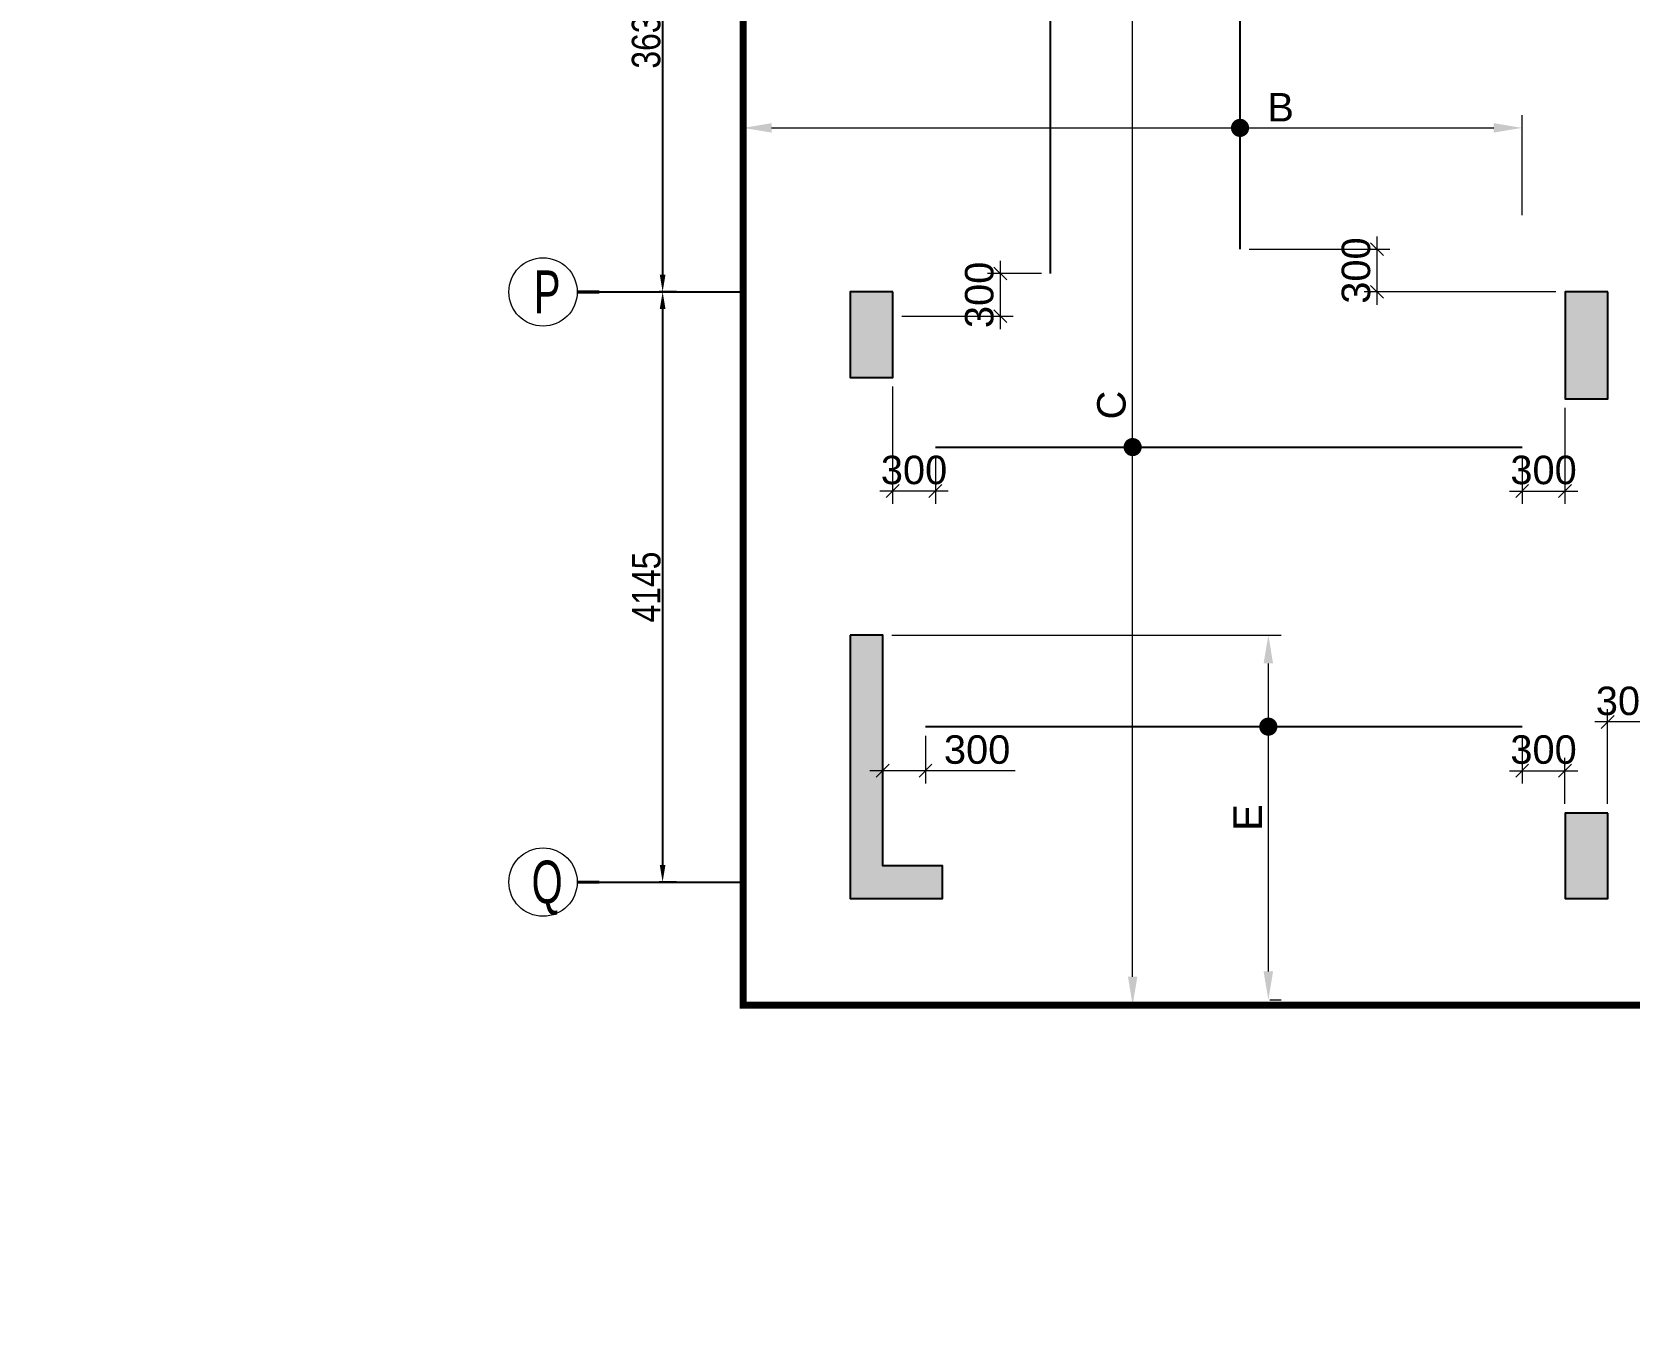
# Model space of a CAD drawing. Header units: millimetres. Extents: x 1123469 to 1883119, y -126924 to 196924.
# Drawn here: x 1695800 to 1707013, y 124283 to 133359 of the extents above; entities that cross this region are included whole.
import ezdxf
from ezdxf.enums import TextEntityAlignment as Align

# ---------------------------------------------------------------- set-up
doc = ezdxf.new("R2010")
doc.units = ezdxf.units.MM
doc.header["$LTSCALE"] = 500
doc.header["$MEASUREMENT"] = 0
doc.header["$PDMODE"] = 34
doc.linetypes.add('CONTINOUS', pattern=[0])
doc.linetypes.add('Site$0$CENTER2', pattern=[1.125, 0.75, -0.125, 0.125, -0.125])
doc.layers.get('Defpoints').update_dxf_attribs({"lineweight": 0})
for name, color, linetype in [('COL. DIM', 3, 'Continuous'), ('GRID', 7, 'Continuous'), ('GRID DIM', 7, 'Continuous'), ('reinf.', 4, 'Continuous'), ('TOWER AREA COLUMN.', 6, 'Continuous')]:
    doc.layers.add(name, color=color, linetype=linetype)
for name, color, linetype, lineweight in [('CUT OUT', 1, 'Continuous', 13), ('dim-M', 1, 'Continuous', 15), ('FOOTING', 1, 'Continuous', 15), ('GRID NO.', 7, 'Continuous', 20), ('S - SUNK', 251, 'Continuous', 0), ('TOWER COL HATCH', 253, 'Continuous', 20)]:
    doc.layers.add(name, color=color, linetype=linetype, lineweight=lineweight)
doc.styles.add('3mm', font='arial.ttf')
doc.styles.add('D50', font='arial.ttf', dxfattribs={"width": 0.8})
doc.dimstyles.new('INNER DIM', dxfattribs={"dimtxt": 200, "dimasz": 120, "dimexe": 25, "dimexo": 25, "dimgap": 12, "dimtad": 1, "dimdec": 0, "dimrnd": 5, "dimzin": 0, "dimdsep": 46, "dimtxsty": 'D50', "dimcen": 0.09, "dimdle": 25, "dimclrt": 6, "dimadec": 0, "dimazin": 0, "dimtfac": 1, "dimtdec": 0, "dimtofl": 0, "dimtmove": 1, "dimatfit": 3, "dimfxl": 75, "dimtolj": 1, "dimtzin": 0, "dimarcsym": 0})
doc.dimstyles.new('PARAMVEER', dxfattribs={"dimtxt": 200, "dimasz": 100, "dimexe": 0, "dimexo": 25, "dimgap": 10, "dimtad": 1, "dimdec": 0, "dimrnd": 5, "dimzin": 0, "dimdsep": 46, "dimtxsty": '3mm', "dimblk": 'OBLIQUE', "dimcen": 0.09, "dimdle": 75, "dimclrd": 1, "dimclre": 1, "dimclrt": 3, "dimadec": 0, "dimazin": 0, "dimtfac": 1, "dimtdec": 0, "dimtmove": 1, "dimatfit": 3, "dimfxl": 100, "dimtolj": 1, "dimtzin": 0, "dimlwd": 18, "dimlwe": 5, "dimarcsym": 0})

# ---------------------------------------------------------------- blocks, each defined once
blk = doc.blocks.new('GRID MARK')
at = {"layer": 'GRID NO.', "const_width": 50}
blk.add_lwpolyline([(0, -541), (0, -891)], dxfattribs=at)
at = {"layer": 'GRID NO.'}
blk.add_circle((0, 0), 541, dxfattribs=at)
at = {"layer": 'GRID NO.', "style": 'D50', "width": 0.8}
blk.add_attdef('Y1', text='', height=500, dxfattribs=at).set_placement((-33, -267), align=Align.CENTER)
blk = doc.blocks.new('*D2384')
at = {"layer": 'Defpoints', "color": 0, "linetype": 'Continuous', "transparency": 16777216}
for p in [(1700350, 135168), (1700228, 131533), (1700350, 131533)]:
    blk.add_point(p, dxfattribs=at)
at = {"layer": 'GRID DIM', "color": 0, "linetype": 'Continuous', "lineweight": -2, "transparency": 16777216}
for p, q in [((1700325, 135168), (1700203, 135168)), ((1700325, 131533), (1700203, 131533))]:
    blk.add_line(p, q, dxfattribs=at)
at = {"layer": 'GRID DIM', "linetype": 'Continuous', "lineweight": -2, "transparency": 16777216}
blk.add_line((1700228, 135048), (1700228, 131653), dxfattribs=at)
at = {"layer": 'GRID DIM', "linetype": 'Continuous', "transparency": 16777216}
for points in [[(1700208, 135048), (1700248, 135048), (1700228, 135168)], [(1700208, 131653), (1700248, 131653), (1700228, 131533)]]:
    blk.add_solid(points, dxfattribs=at)
at = {"layer": 'GRID DIM', "linetype": 'Continuous', "transparency": 16777216, "insert": (1700113, 133350), "char_height": 200, "attachment_point": 5, "rotation": 90, "style": 'D50'}
blk.add_mtext('\\A1;3635', dxfattribs=at)
blk = doc.blocks.new('*D2385')
at = {"layer": 'Defpoints', "color": 0, "linetype": 'Continuous', "transparency": 16777216}
for p in [(1700350, 131533), (1700228, 127388), (1700350, 127388)]:
    blk.add_point(p, dxfattribs=at)
at = {"layer": 'GRID DIM', "color": 0, "linetype": 'Continuous', "lineweight": -2, "transparency": 16777216}
for p, q in [((1700325, 131533), (1700203, 131533)), ((1700325, 127388), (1700203, 127388))]:
    blk.add_line(p, q, dxfattribs=at)
at = {"layer": 'GRID DIM', "linetype": 'Continuous', "lineweight": -2, "transparency": 16777216}
blk.add_line((1700228, 131413), (1700228, 127508), dxfattribs=at)
at = {"layer": 'GRID DIM', "linetype": 'Continuous', "transparency": 16777216}
for points in [[(1700208, 131413), (1700248, 131413), (1700228, 131533)], [(1700208, 127508), (1700248, 127508), (1700228, 127388)]]:
    blk.add_solid(points, dxfattribs=at)
at = {"layer": 'GRID DIM', "linetype": 'Continuous', "transparency": 16777216, "insert": (1700114, 129460), "char_height": 200, "attachment_point": 5, "rotation": 90, "style": 'D50'}
blk.add_mtext('\\A1;4145', dxfattribs=at)
blk = doc.blocks.new('3tgra')
at = {"layer": 'TOWER COL HATCH'}
h = blk.add_hatch(color=253, dxfattribs=at)
h.dxf.hatch_style = 1
h.paths.add_polyline_path([(1365941, 68967), (1365641, 68967), (1365641, 68367), (1365941, 68367)])
h = blk.add_hatch(color=253, dxfattribs=at)
h.dxf.hatch_style = 1
h.paths.add_polyline_path([(1370961, 68967), (1370661, 68967), (1370661, 68217), (1370961, 68217)])
h = blk.add_hatch(color=253, dxfattribs=at)
h.dxf.hatch_style = 1
h.paths.add_polyline_path([(1365641, 66557), (1365641, 64707), (1366291, 64707), (1366291, 64937), (1365871, 64937), (1365871, 66557)])
h = blk.add_hatch(color=253, dxfattribs=at)
h.dxf.hatch_style = 1
h.paths.add_polyline_path([(1370961, 65307), (1370661, 65307), (1370661, 64707), (1370961, 64707)])
at = {"layer": 'TOWER AREA COLUMN.', "color": 4}
for points in [[(1365941, 68967), (1365641, 68967), (1365641, 68367), (1365941, 68367)], [(1370961, 68967), (1370661, 68967), (1370661, 68217), (1370961, 68217)], [(1370961, 65307), (1370661, 65307), (1370661, 64707), (1370961, 64707)]]:
    blk.add_lwpolyline(points, close=True, dxfattribs=at)
blk.add_lwpolyline([(1365641, 66557), (1365641, 64707), (1366291, 64707), (1366291, 64937), (1365871, 64937), (1365871, 66557), (1365641, 66557)], dxfattribs=at)
blk = doc.blocks.new('_Oblique')
at = {"color": 0, "linetype": 'ByBlock', "lineweight": -2}
blk.add_line((-0.5, -0.5), (0.5, 0.5), dxfattribs=at)
blk = doc.blocks.new('*D2624')
at = {"layer": 'COL. DIM', "color": 1, "linetype": 'CONTINOUS', "lineweight": 5, "ltscale": 10, "transparency": 16777216}
for p, q in [((1726903, 142855), (1726903, 142349)), ((1727203, 141672), (1727203, 142529))]:
    blk.add_line(p, q, dxfattribs=at)
at = {"layer": 'COL. DIM', "color": 1, "lineweight": 18, "ltscale": 10, "transparency": 16777216}
blk.add_line((1726813, 142439), (1727293, 142439), dxfattribs=at)
at = {"layer": 'Defpoints', "color": 0, "ltscale": 10, "transparency": 16777216}
for p in [(1726903, 142920), (1727203, 142439), (1727203, 141607), (1405056, 139394), (1364891, 126979), (1364891, 124333)]:
    blk.add_point(p, dxfattribs=at)
at = {"layer": 'S - SUNK', "color": 1, "lineweight": 18, "ltscale": 10, "transparency": 16777216}
blk.add_line((1405131, 124333), (1364816, 124333), dxfattribs=at)
at = {"layer": 'S - SUNK', "color": 1, "lineweight": 5, "ltscale": 10, "transparency": 16777216}
for p, q in [((1364891, 124333), (1364891, 124333)), ((1405056, 124333), (1405056, 124333))]:
    blk.add_line(p, q, dxfattribs=at)
at = {"layer": 'COL. DIM', "color": 1, "lineweight": 18, "ltscale": 10, "transparency": 16777216, "xscale": 90, "yscale": 90, "zscale": 90, "rotation": 180}
blk.add_blockref('_Oblique', (1726903, 142439), dxfattribs=at)
at = {"layer": 'COL. DIM', "color": 1, "lineweight": 18, "ltscale": 10, "transparency": 16777216, "xscale": 90, "yscale": 90, "zscale": 90}
blk.add_blockref('_Oblique', (1727203, 142439), dxfattribs=at)
at = {"layer": 'S - SUNK', "color": 1, "lineweight": 18, "ltscale": 10, "transparency": 16777216, "xscale": 100, "yscale": 100, "zscale": 100, "rotation": 180}
blk.add_blockref('_Oblique', (1364891, 124333), dxfattribs=at)
at = {"layer": 'S - SUNK', "color": 1, "lineweight": 18, "ltscale": 10, "transparency": 16777216, "xscale": 100, "yscale": 100, "zscale": 100}
blk.add_blockref('_Oblique', (1405056, 124333), dxfattribs=at)
at = {"layer": 'COL. DIM', "color": 3, "ltscale": 10, "transparency": 16777216, "insert": (1727053, 142587), "char_height": 200, "attachment_point": 5, "style": '3mm'}
blk.add_mtext('\\A1;300', dxfattribs=at)
at = {"layer": 'S - SUNK', "color": 3, "ltscale": 10, "transparency": 16777216, "insert": (1384973, 124445), "char_height": 200, "attachment_point": 5, "style": '3mm'}
blk.add_mtext('\\A1;40165', dxfattribs=at)
blk = doc.blocks.new('*D2625')
at = {"layer": 'COL. DIM', "color": 1, "lineweight": 18, "ltscale": 10, "transparency": 16777216}
blk.add_line((1725456, 141997), (1725456, 141517), dxfattribs=at)
at = {"layer": 'COL. DIM', "color": 1, "linetype": 'CONTINOUS', "lineweight": 5, "ltscale": 10, "transparency": 16777216}
for p, q in [((1725012, 141907), (1725546, 141907)), ((1724393, 141607), (1725546, 141607))]:
    blk.add_line(p, q, dxfattribs=at)
at = {"layer": 'Defpoints', "color": 0, "ltscale": 10, "transparency": 16777216}
for p in [(1358872, 158914), (1431761, 158914), (1724947, 141907), (1724328, 141607), (1725456, 141607), (1442851, 126979)]:
    blk.add_point(p, dxfattribs=at)
at = {"layer": 'S - SUNK', "color": 1, "lineweight": 18, "ltscale": 10, "transparency": 16777216}
blk.add_line((1358872, 126904), (1358872, 158989), dxfattribs=at)
at = {"layer": 'S - SUNK', "color": 1, "lineweight": 5, "ltscale": 10, "transparency": 16777216}
for p, q in [((1358872, 158914), (1358872, 158914)), ((1358872, 126979), (1358872, 126979))]:
    blk.add_line(p, q, dxfattribs=at)
at = {"layer": 'COL. DIM', "color": 1, "lineweight": 18, "ltscale": 10, "transparency": 16777216, "xscale": 90, "yscale": 90, "zscale": 90}
for p, rotation in [((1725456, 141907), 90), ((1725456, 141607), 270)]:
    blk.add_blockref('_Oblique', p, dxfattribs=dict(at, rotation=rotation))
at = {"layer": 'S - SUNK', "color": 1, "lineweight": 18, "ltscale": 10, "transparency": 16777216, "xscale": 100, "yscale": 100, "zscale": 100}
for p, rotation in [((1358872, 158914), 90), ((1358872, 126979), 270)]:
    blk.add_blockref('_Oblique', p, dxfattribs=dict(at, rotation=rotation))
at = {"layer": 'COL. DIM', "color": 3, "ltscale": 10, "transparency": 16777216, "insert": (1725308, 141757), "char_height": 200, "attachment_point": 5, "rotation": 90, "style": '3mm'}
blk.add_mtext('\\A1;300', dxfattribs=at)
at = {"layer": 'S - SUNK', "color": 3, "ltscale": 10, "transparency": 16777216, "insert": (1358760, 142947), "char_height": 200, "attachment_point": 5, "rotation": 90, "style": '3mm'}
blk.add_mtext('\\A1;31935', dxfattribs=at)
blk = doc.blocks.new('*D2650')
at = {"layer": 'COL. DIM', "color": 1, "lineweight": 18, "ltscale": 10, "transparency": 16777216}
blk.add_line((1707253, 128512), (1706773, 128512), dxfattribs=at)
at = {"layer": 'COL. DIM', "color": 1, "linetype": 'CONTINOUS', "lineweight": 5, "ltscale": 10, "transparency": 16777216}
for p, q in [((1706863, 127938), (1706863, 128602)), ((1707163, 128413), (1707163, 128602))]:
    blk.add_line(p, q, dxfattribs=at)
at = {"layer": 'Defpoints', "color": 0, "ltscale": 10, "transparency": 16777216}
for p in [(1706863, 128512), (1707163, 128348), (1706863, 127873)]:
    blk.add_point(p, dxfattribs=at)
at = {"layer": 'COL. DIM', "color": 1, "lineweight": 18, "ltscale": 10, "transparency": 16777216, "xscale": 90, "yscale": 90, "zscale": 90, "rotation": 180}
blk.add_blockref('_Oblique', (1706863, 128512), dxfattribs=at)
at = {"layer": 'COL. DIM', "color": 1, "lineweight": 18, "ltscale": 10, "transparency": 16777216, "xscale": 90, "yscale": 90, "zscale": 90}
blk.add_blockref('_Oblique', (1707163, 128512), dxfattribs=at)
at = {"layer": 'COL. DIM', "color": 3, "ltscale": 10, "transparency": 16777216, "insert": (1707013, 128659), "char_height": 200, "attachment_point": 5, "style": '3mm'}
blk.add_mtext('\\A1;300', dxfattribs=at)
blk = doc.blocks.new('*D2494')
at = {"layer": 'COL. DIM', "color": 1, "linetype": 'CONTINOUS', "lineweight": 5, "ltscale": 10, "transparency": 16777216}
for p, q in [((1701843, 130868), (1701843, 130044)), ((1702143, 130378), (1702143, 130044))]:
    blk.add_line(p, q, dxfattribs=at)
at = {"layer": 'COL. DIM', "color": 1, "lineweight": 18, "ltscale": 10, "transparency": 16777216}
blk.add_line((1702233, 130134), (1701753, 130134), dxfattribs=at)
at = {"layer": 'Defpoints', "color": 0, "ltscale": 10, "transparency": 16777216}
for p in [(1701843, 130933), (1702143, 130443), (1701843, 130134)]:
    blk.add_point(p, dxfattribs=at)
at = {"layer": 'COL. DIM', "color": 1, "lineweight": 18, "ltscale": 10, "transparency": 16777216, "xscale": 90, "yscale": 90, "zscale": 90, "rotation": 180}
blk.add_blockref('_Oblique', (1701843, 130134), dxfattribs=at)
at = {"layer": 'COL. DIM', "color": 1, "lineweight": 18, "ltscale": 10, "transparency": 16777216, "xscale": 90, "yscale": 90, "zscale": 90}
blk.add_blockref('_Oblique', (1702143, 130134), dxfattribs=at)
at = {"layer": 'COL. DIM', "color": 3, "ltscale": 10, "transparency": 16777216, "insert": (1701993, 130281), "char_height": 200, "attachment_point": 5, "style": '3mm'}
blk.add_mtext('\\A1;300', dxfattribs=at)
blk = doc.blocks.new('*D2495')
at = {"layer": 'COL. DIM', "color": 1, "linetype": 'CONTINOUS', "lineweight": 5, "ltscale": 10, "transparency": 16777216}
for p, q in [((1704217, 134683), (1703438, 134683)), ((1703537, 126523), (1703618, 126523))]:
    blk.add_line(p, q, dxfattribs=at)
at = {"layer": 'COL. DIM', "color": 1, "lineweight": 18, "ltscale": 10, "transparency": 16777216}
blk.add_line((1703528, 126723), (1703528, 134483), dxfattribs=at)
at = {"layer": 'COL. DIM', "color": 1, "ltscale": 10, "transparency": 16777216}
for points in [[(1703495, 134483), (1703561, 134483), (1703528, 134683)], [(1703495, 126723), (1703561, 126723), (1703528, 126523)]]:
    blk.add_solid(points, dxfattribs=at)
at = {"layer": 'Defpoints', "color": 0, "ltscale": 10, "transparency": 16777216}
for p in [(1703528, 134683), (1704282, 134683), (1703472, 126523)]:
    blk.add_point(p, dxfattribs=at)
at = {"layer": 'COL. DIM', "color": 3, "ltscale": 10, "transparency": 16777216, "insert": (1703380, 130738), "char_height": 200, "attachment_point": 5, "rotation": 90, "style": '3mm'}
blk.add_mtext('\\A1;C', dxfattribs=at)
blk = doc.blocks.new('*D2496')
at = {"layer": 'COL. DIM', "color": 1, "linetype": 'CONTINOUS', "lineweight": 5, "ltscale": 10, "transparency": 16777216}
for p, q in [((1706563, 130718), (1706563, 130044)), ((1706263, 130378), (1706263, 130044))]:
    blk.add_line(p, q, dxfattribs=at)
at = {"layer": 'COL. DIM', "color": 1, "lineweight": 18, "ltscale": 10, "transparency": 16777216}
blk.add_line((1706173, 130134), (1706653, 130134), dxfattribs=at)
at = {"layer": 'Defpoints', "color": 0, "ltscale": 10, "transparency": 16777216}
for p in [(1706563, 130783), (1706263, 130443), (1706563, 130134)]:
    blk.add_point(p, dxfattribs=at)
at = {"layer": 'COL. DIM', "color": 1, "lineweight": 18, "ltscale": 10, "transparency": 16777216, "xscale": 90, "yscale": 90, "zscale": 90, "rotation": 180}
blk.add_blockref('_Oblique', (1706263, 130134), dxfattribs=at)
at = {"layer": 'COL. DIM', "color": 1, "lineweight": 18, "ltscale": 10, "transparency": 16777216, "xscale": 90, "yscale": 90, "zscale": 90}
blk.add_blockref('_Oblique', (1706563, 130134), dxfattribs=at)
at = {"layer": 'COL. DIM', "color": 3, "ltscale": 10, "transparency": 16777216, "insert": (1706413, 130281), "char_height": 200, "attachment_point": 5, "style": '3mm'}
blk.add_mtext('\\A1;300', dxfattribs=at)
blk = doc.blocks.new('*D2497')
at = {"layer": 'COL. DIM', "color": 1, "linetype": 'CONTINOUS', "lineweight": 5, "ltscale": 10, "transparency": 16777216}
for p, q in [((1700793, 132072), (1700793, 132775)), ((1706263, 132072), (1706263, 132775))]:
    blk.add_line(p, q, dxfattribs=at)
at = {"layer": 'COL. DIM', "color": 1, "lineweight": 18, "ltscale": 10, "transparency": 16777216}
blk.add_line((1700993, 132685), (1706063, 132685), dxfattribs=at)
at = {"layer": 'COL. DIM', "color": 1, "ltscale": 10, "transparency": 16777216}
for points in [[(1700993, 132718), (1700993, 132652), (1700793, 132685)], [(1706063, 132718), (1706063, 132652), (1706263, 132685)]]:
    blk.add_solid(points, dxfattribs=at)
at = {"layer": 'Defpoints', "color": 0, "ltscale": 10, "transparency": 16777216}
for p in [(1706263, 132685), (1700793, 132007), (1706263, 132007)]:
    blk.add_point(p, dxfattribs=at)
at = {"layer": 'COL. DIM', "color": 3, "ltscale": 10, "transparency": 16777216, "insert": (1704567, 132830), "char_height": 200, "width": 21.48, "attachment_point": 5, "style": '3mm'}
blk.add_mtext('\\A1;B', dxfattribs=at)
blk = doc.blocks.new('*D2498')
at = {"layer": 'COL. DIM', "color": 1, "lineweight": 18, "ltscale": 10, "transparency": 16777216}
blk.add_line((1705244, 131443), (1705244, 131923), dxfattribs=at)
at = {"layer": 'COL. DIM', "color": 1, "linetype": 'CONTINOUS', "lineweight": 5, "ltscale": 10, "transparency": 16777216}
for p, q in [((1704347, 131833), (1705334, 131833)), ((1706498, 131533), (1705154, 131533))]:
    blk.add_line(p, q, dxfattribs=at)
at = {"layer": 'Defpoints', "color": 0, "ltscale": 10, "transparency": 16777216}
for p in [(1704282, 131833), (1705244, 131833), (1706563, 131533)]:
    blk.add_point(p, dxfattribs=at)
at = {"layer": 'COL. DIM', "color": 1, "lineweight": 18, "ltscale": 10, "transparency": 16777216, "xscale": 90, "yscale": 90, "zscale": 90}
for p, rotation in [((1705244, 131833), 90), ((1705244, 131533), 270)]:
    blk.add_blockref('_Oblique', p, dxfattribs=dict(at, rotation=rotation))
at = {"layer": 'COL. DIM', "color": 3, "ltscale": 10, "transparency": 16777216, "insert": (1705097, 131683), "char_height": 200, "attachment_point": 5, "rotation": 90, "style": '3mm'}
blk.add_mtext('\\A1;300', dxfattribs=at)
blk = doc.blocks.new('*D2501')
at = {"layer": 'COL. DIM', "color": 1, "linetype": 'CONTINOUS', "lineweight": 5, "ltscale": 10, "transparency": 16777216}
for p, q in [((1702887, 131662), (1702509, 131662)), ((1701908, 131362), (1702689, 131362))]:
    blk.add_line(p, q, dxfattribs=at)
at = {"layer": 'COL. DIM', "color": 1, "lineweight": 18, "ltscale": 10, "transparency": 16777216}
blk.add_line((1702599, 131752), (1702599, 131272), dxfattribs=at)
at = {"layer": 'Defpoints', "color": 0, "ltscale": 10, "transparency": 16777216}
for p in [(1702952, 131662), (1701843, 131362), (1702599, 131362)]:
    blk.add_point(p, dxfattribs=at)
at = {"layer": 'COL. DIM', "color": 1, "lineweight": 18, "ltscale": 10, "transparency": 16777216, "xscale": 90, "yscale": 90, "zscale": 90}
for p, rotation in [((1702599, 131662), 90), ((1702599, 131362), 270)]:
    blk.add_blockref('_Oblique', p, dxfattribs=dict(at, rotation=rotation))
at = {"layer": 'COL. DIM', "color": 3, "ltscale": 10, "transparency": 16777216, "insert": (1702452, 131512), "char_height": 200, "attachment_point": 5, "rotation": 90, "style": '3mm'}
blk.add_mtext('\\A1;300', dxfattribs=at)
blk = doc.blocks.new('*D2702')
at = {"layer": 'COL. DIM', "color": 1, "linetype": 'CONTINOUS', "lineweight": 5, "ltscale": 10, "transparency": 16777216}
for p, q in [((1701773, 128414), (1701773, 128080)), ((1702073, 128414), (1702073, 128080))]:
    blk.add_line(p, q, dxfattribs=at)
at = {"layer": 'COL. DIM', "color": 1, "lineweight": 18, "ltscale": 10, "transparency": 16777216}
for p, q in [((1702163, 128170), (1701683, 128170)), ((1702702, 128170), (1702073, 128170))]:
    blk.add_line(p, q, dxfattribs=at)
at = {"layer": 'Defpoints', "color": 0, "ltscale": 10, "transparency": 16777216}
for p in [(1701773, 128479), (1702073, 128479), (1701773, 128170)]:
    blk.add_point(p, dxfattribs=at)
at = {"layer": 'COL. DIM', "color": 1, "lineweight": 18, "ltscale": 10, "transparency": 16777216, "xscale": 90, "yscale": 90, "zscale": 90, "rotation": 180}
blk.add_blockref('_Oblique', (1701773, 128170), dxfattribs=at)
at = {"layer": 'COL. DIM', "color": 1, "lineweight": 18, "ltscale": 10, "transparency": 16777216, "xscale": 90, "yscale": 90, "zscale": 90}
blk.add_blockref('_Oblique', (1702073, 128170), dxfattribs=at)
at = {"layer": 'COL. DIM', "color": 3, "ltscale": 10, "transparency": 16777216, "insert": (1702436, 128317), "char_height": 200, "attachment_point": 5, "style": '3mm'}
blk.add_mtext('\\A1;300', dxfattribs=at)
blk = doc.blocks.new('*D2703')
at = {"layer": 'COL. DIM', "color": 1, "linetype": 'CONTINOUS', "lineweight": 5, "ltscale": 10, "transparency": 16777216}
for p, q in [((1706263, 128414), (1706263, 128080)), ((1706563, 127938), (1706563, 128260))]:
    blk.add_line(p, q, dxfattribs=at)
at = {"layer": 'COL. DIM', "color": 1, "lineweight": 18, "ltscale": 10, "transparency": 16777216}
blk.add_line((1706173, 128170), (1706653, 128170), dxfattribs=at)
at = {"layer": 'Defpoints', "color": 0, "ltscale": 10, "transparency": 16777216}
for p in [(1706263, 128479), (1706563, 128170), (1706563, 127873)]:
    blk.add_point(p, dxfattribs=at)
at = {"layer": 'COL. DIM', "color": 1, "lineweight": 18, "ltscale": 10, "transparency": 16777216, "xscale": 90, "yscale": 90, "zscale": 90, "rotation": 180}
blk.add_blockref('_Oblique', (1706263, 128170), dxfattribs=at)
at = {"layer": 'COL. DIM', "color": 1, "lineweight": 18, "ltscale": 10, "transparency": 16777216, "xscale": 90, "yscale": 90, "zscale": 90}
blk.add_blockref('_Oblique', (1706563, 128170), dxfattribs=at)
at = {"layer": 'COL. DIM', "color": 3, "ltscale": 10, "transparency": 16777216, "insert": (1706413, 128317), "char_height": 200, "attachment_point": 5, "style": '3mm'}
blk.add_mtext('\\A1;300', dxfattribs=at)
blk = doc.blocks.new('*D2704')
at = {"layer": 'COL. DIM', "color": 1, "linetype": 'CONTINOUS', "lineweight": 5, "ltscale": 10, "transparency": 16777216}
for p, q in [((1701838, 129123), (1704571, 129123)), ((1704490, 126560), (1704571, 126560))]:
    blk.add_line(p, q, dxfattribs=at)
at = {"layer": 'COL. DIM', "color": 1, "lineweight": 18, "ltscale": 10, "transparency": 16777216}
blk.add_line((1704481, 126760), (1704481, 128923), dxfattribs=at)
at = {"layer": 'COL. DIM', "color": 1, "ltscale": 10, "transparency": 16777216}
for points in [[(1704447, 128923), (1704514, 128923), (1704481, 129123)], [(1704447, 126760), (1704514, 126760), (1704481, 126560)]]:
    blk.add_solid(points, dxfattribs=at)
at = {"layer": 'Defpoints', "color": 0, "ltscale": 10, "transparency": 16777216}
for p in [(1701773, 129123), (1704481, 129123), (1704425, 126560)]:
    blk.add_point(p, dxfattribs=at)
at = {"layer": 'COL. DIM', "color": 3, "ltscale": 10, "transparency": 16777216, "insert": (1704336, 127841), "char_height": 200, "attachment_point": 5, "rotation": 90, "style": '3mm'}
blk.add_mtext('\\A1;E', dxfattribs=at)

msp = doc.modelspace()

# ---------------------------------------------------------------- linework, layer by layer
at = {"layer": 'dim-M', "color": 4, "ltscale": 10, "const_width": 63.8}
for points in [[(1704250.2, 132685, -1), (1704313.9, 132685, -1)], [(1703496.2, 130442.8, -1), (1703559.9, 130442.8, -1)], [(1704448.7, 128479.3, -1), (1704512.5, 128479.3, -1)]]:
    msp.add_lwpolyline(points, format="xyb", close=True, dxfattribs=at)
at = {"layer": 'FOOTING', "color": 3, "ltscale": 10, "const_width": 50}
msp.add_lwpolyline([(1752863.3, 138937.5), (1726683.3, 138937.5), (1726683.3, 126522.5), (1718128.3, 126522.5), (1718128.3, 126007.5), (1709348.3, 126007.5), (1709348.3, 126522.5), (1700793.3, 126522.5), (1700793.3, 148172.6), (1711883.3, 148172.6), (1711883.3, 158457.3), (1720758.3, 158457.3), (1720758.3, 156957.3), (1724708.3, 156957.3), (1724708.3, 156142.5), (1726403.3, 156142.5), (1726403.3, 154737.5), (1753143.3, 154737.5)], dxfattribs=at)
at = {"layer": 'GRID', "color": 16, "linetype": 'Site$0$CENTER2', "ltscale": 3}
for points in [[(1699783.5, 131532.5), (1700793.3, 131532.5)], [(1699783.5, 127387.5), (1700793.3, 127387.5)]]:
    msp.add_lwpolyline(points, dxfattribs=at)
at = {"layer": 'reinf.', "color": 4, "ltscale": 10}
for p, q in [((1702952.2, 131662.4), (1702952.2, 134782.5)), ((1704282, 131832.5), (1704282, 134682.5))]:
    msp.add_line(p, q, dxfattribs=at)
at = {"layer": 'reinf.', "color": 4, "ltscale": 1.4}
for p, q in [((1702143.3, 130442.8), (1706263.3, 130442.8)), ((1702073.3, 128479.3), (1706263.2, 128479.3))]:
    msp.add_line(p, q, dxfattribs=at)

# ---------------------------------------------------------------- block references
at = {"layer": 'CUT OUT', "color": 4}
msp.add_blockref('3tgra', (335902.6, 62565.7), dxfattribs=at)
at = {"layer": 'GRID NO.'}
ref = msp.add_blockref('GRID MARK', (1699388.2, 131532.5), dxfattribs=dict(at, xscale=0.443520000003279, yscale=0.443520000003279, zscale=0.443520000003279, rotation=90))
ref.add_attrib('Y1', 'P', dxfattribs={"height": 300, "style": 'D50', "width": 0.669886}).set_placement((1699417.3, 131533.5), align=Align.MIDDLE_CENTER)
ref = msp.add_blockref('GRID MARK', (1699388.2, 127387.5), dxfattribs=dict(at, xscale=0.443520000003279, yscale=0.443520000003279, zscale=0.443520000003279, rotation=90))
ref.add_attrib('Y1', 'Q', dxfattribs={"height": 300, "style": 'D50', "width": 0.669886}).set_placement((1699417.3, 127388.5), align=Align.MIDDLE_CENTER)

# ---------------------------------------------------------------- dimensions: what is measured, and where the dimension line sits
at = {"layer": 'COL. DIM', "color": 6, "ltscale": 10}
for base, p1, p2, angle, picture, middle in [((1725455.6, 141607.5), (1724947.2, 141907.5), (1724328.3, 141607.5), 90, '*D2625', (1725455.6, 141757.5)), ((1705244.1, 131832.5), (1706563.3, 131532.5), (1704282, 131832.5), 270, '*D2498', (1705244.1, 131682.5)), ((1702599.2, 131362.4), (1702952.2, 131662.4), (1701843.3, 131362.4), 90, '*D2501', (1702599.2, 131512.4)), ((1701843.3, 130133.5), (1702143.3, 130442.8), (1701843.3, 130932.5), 180, '*D2494', (1701993.3, 130133.5)), ((1706863.3, 128511.6), (1707163.3, 128348), (1706863.3, 127872.5), 180, '*D2650', (1707013.3, 128511.6)), ((1701773.3, 128170), (1702073.3, 128479.3), (1701773.3, 128479.3), 180, '*D2702', (1702436.5, 128093.9))]:
    dim = msp.add_linear_dim(base=base, p1=p1, p2=p2, angle=angle, dimstyle='PARAMVEER', override={"dimasz": 90, "dimexe": 90, "dimexo": 65, "dimgap": 45, "dimpost": '\\X', "dimdle": 90, "dimfxl": 0.18, "dimarcsym": 1}, dxfattribs=at)
    dim.commit()
    dim.dimension.update_dxf_attribs({"geometry": picture, "text_midpoint": middle, "dimtype": 160})
for base, p1, p2, picture, middle in [((1727203.3, 142439.5), (1726903.3, 142920.3), (1727203.3, 141607.5), '*D2624', (1727053.3, 142439.5)), ((1706563.3, 130133.5), (1706263.3, 130442.8), (1706563.3, 130782.5), '*D2496', (1706413.3, 130133.5)), ((1706563.2, 128170), (1706263.2, 128479.3), (1706563.2, 127872.5), '*D2703', (1706413.2, 128170))]:
    dim = msp.add_linear_dim(base=base, p1=p1, p2=p2, dimstyle='PARAMVEER', override={"dimasz": 90, "dimexe": 90, "dimexo": 65, "dimgap": 45, "dimpost": '\\X', "dimdle": 90, "dimfxl": 0.18, "dimarcsym": 1}, dxfattribs=at)
    dim.commit()
    dim.dimension.update_dxf_attribs({"geometry": picture, "text_midpoint": middle, "dimtype": 160})
for base, p1, p2, text, picture, middle in [((1703528, 134682.5), (1703472, 126522.5), (1704282, 134682.5), 'C', '*D2495', (1703528, 130737.5)), ((1704480.6, 129122.5), (1704424.6, 126560.2), (1701773.3, 129122.5), 'E', '*D2704', (1704480.6, 127841.4))]:
    dim = msp.add_linear_dim(base=base, p1=p1, p2=p2, angle=270, text=text, dimstyle='PARAMVEER', override={"dimasz": 200, "dimexe": 90, "dimexo": 65, "dimgap": 45, "dimpost": '\\X', "dimsah": 1, "dimdle": 90, "dimfxl": 0.18, "dimarcsym": 1}, dxfattribs=at)
    dim.commit()
    dim.dimension.update_dxf_attribs({"geometry": picture, "text_midpoint": middle, "dimtype": 160})
dim = msp.add_linear_dim(base=(1706263.3, 132685), p1=(1700793.3, 132007.2), p2=(1706263.3, 132007.2), text='B', dimstyle='PARAMVEER', override={"dimasz": 200, "dimexe": 90, "dimexo": 65, "dimgap": 45, "dimpost": '\\X', "dimsah": 1, "dimdle": 90, "dimfxl": 0.18, "dimarcsym": 1}, dxfattribs=at)
dim.commit()
dim.dimension.update_dxf_attribs({"geometry": '*D2497', "text_midpoint": (1704567.2, 132685), "dimtype": 160})
at = {"layer": 'GRID DIM', "color": 0, "linetype": 'Continuous'}
for base, p1, p2, picture, middle in [((1700227.7, 131532.5), (1700349.9, 135167.5), (1700349.9, 131532.5), '*D2384', (1700113.5, 133350)), ((1700227.7, 127387.5), (1700349.9, 131532.5), (1700349.9, 127387.5), '*D2385', (1700113.5, 129460))]:
    dim = msp.add_linear_dim(base=base, p1=p1, p2=p2, angle=90, dimstyle='INNER DIM', override={"dimclrd": 256, "dimclrt": 256}, dxfattribs=at)
    dim.commit()
    dim.dimension.update_dxf_attribs({"geometry": picture, "text_midpoint": middle})
at = {"layer": 'S - SUNK', "color": 4, "ltscale": 10}
dim = msp.add_linear_dim(base=(1358872.1, 158914.1), p1=(1442850.6, 126979.3), p2=(1431760.6, 158914.1), angle=90, dimstyle='PARAMVEER', override={"dimpost": '\\X', "dimfxl": 0.15, "dimfxlon": 1, "dimarcsym": 1}, dxfattribs=at)
dim.commit()
dim.dimension.update_dxf_attribs({"geometry": '*D2625', "text_midpoint": (1358759.9, 142946.7)})
dim = msp.add_linear_dim(base=(1364890.6, 124332.9), p1=(1405055.6, 139394.2), p2=(1364890.6, 126979.3), dimstyle='PARAMVEER', override={"dimpost": '\\X', "dimfxl": 0.15, "dimfxlon": 1, "dimarcsym": 1}, dxfattribs=at)
dim.commit()
dim.dimension.update_dxf_attribs({"geometry": '*D2624', "text_midpoint": (1384973.1, 124445)})

doc.saveas('drawing.dxf')
